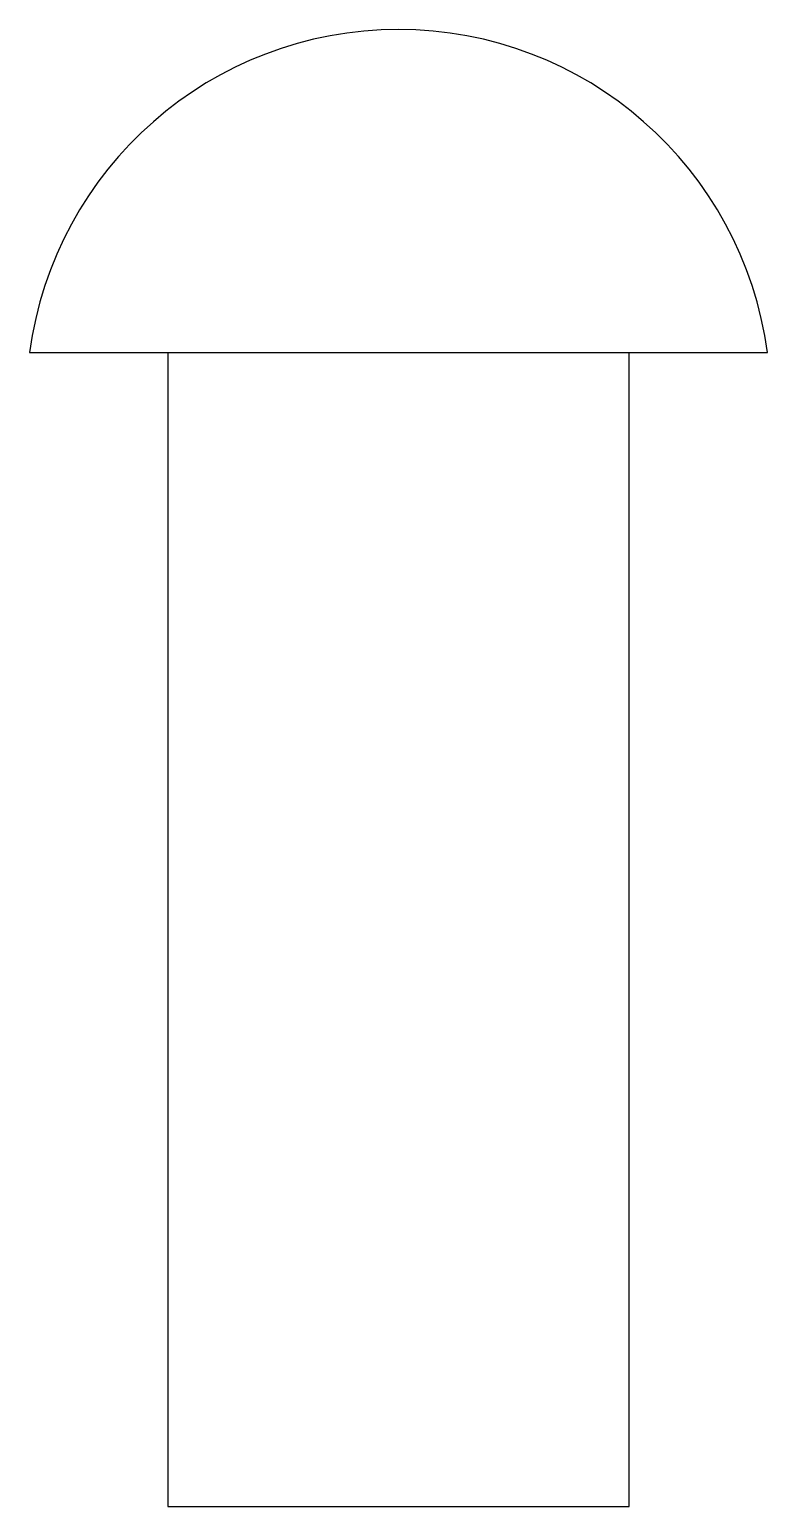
# Model space of a CAD drawing. Header units: millimetres. Extents: x -16 to 16, y -50 to 14.
import ezdxf

# ---------------------------------------------------------------- set-up
doc = ezdxf.new("R2010")
doc.units = ezdxf.units.MM
doc.header["$MEASUREMENT"] = 0

msp = doc.modelspace()

# ---------------------------------------------------------------- linework, layer by layer
for p, q in [((-16, 0), (16, 0)), ((-10, 0), (-10, -50)), ((10, -50), (10, 0)), ((-10, -50), (10, -50))]:
    msp.add_line(p, q)
msp.add_arc((0, -2.143), 16.143, 7.62815, 172.37185)

doc.saveas('drawing.dxf')
